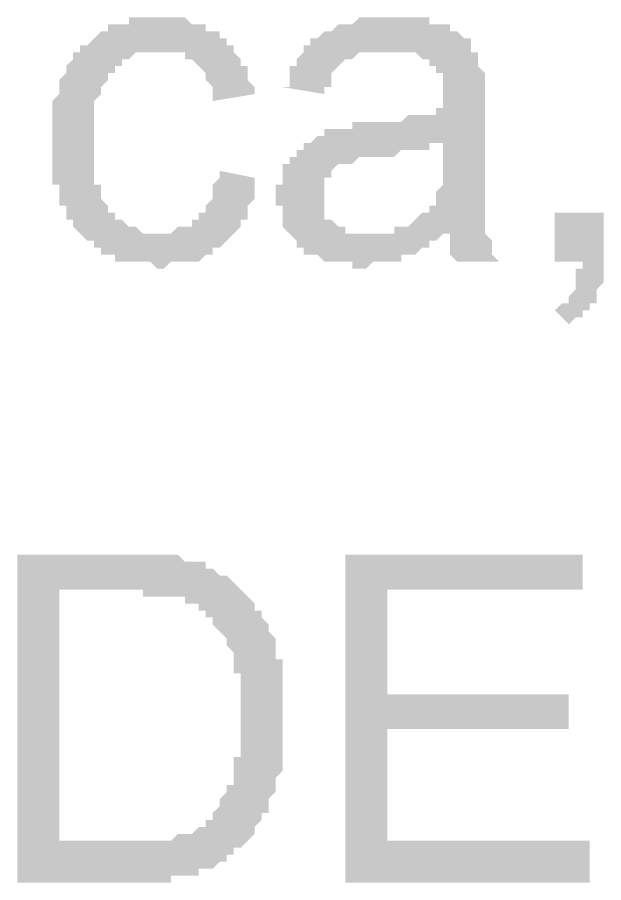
# Model space of a CAD drawing. Header units: millimetres. Extents: x 3949 to 6216, y -1987 to -943.
# Drawn here: x 4975.83 to 4979.93, y -1678.71 to -1672.66 of the extents above; entities that cross this region are included whole.
import ezdxf

# ---------------------------------------------------------------- set-up
doc = ezdxf.new("R2010")
doc.units = ezdxf.units.MM
doc.layers.add('PADRÃO DE ENTRADA', color=7, linetype='Continuous', lineweight=0)

msp = doc.modelspace()

# ---------------------------------------------------------------- hatches: boundary and pattern name
at = {"layer": 'PADRÃO DE ENTRADA', "transparency": 33554559}
for points in [[(4977.2412, -1673.7294), (4977.4853, -1673.7783), (4977.4853, -1673.8271), (4977.4853, -1673.8271), (4977.4853, -1673.8759), (4977.4853, -1673.9247), (4977.4853, -1673.9247), (4977.4365, -1673.9736), (4977.4365, -1674.0224), (4977.4365, -1674.0224), (4977.4365, -1674.0712), (4977.3877, -1674.0712), (4977.3877, -1674.12), (4977.3877, -1674.12), (4977.3389, -1674.1688), (4977.3389, -1674.1688), (4977.2901, -1674.2177), (4977.2901, -1674.2177), (4977.2901, -1674.2177), (4977.2412, -1674.2665), (4977.2412, -1674.2665), (4977.1924, -1674.2665), (4977.1924, -1674.3153), (4977.1436, -1674.3153), (4977.1436, -1674.3153), (4977.0948, -1674.3641), (4977.046, -1674.3641), (4977.046, -1674.3641), (4976.9971, -1674.3641), (4976.9971, -1674.3641), (4976.9483, -1674.3641), (4976.8995, -1674.3641), (4976.8995, -1674.3641), (4976.8507, -1674.4129), (4976.8019, -1674.4129), (4976.8019, -1674.4129), (4976.753, -1674.3641), (4976.7042, -1674.3641), (4976.7042, -1674.3641), (4976.6554, -1674.3641), (4976.6066, -1674.3641), (4976.6066, -1674.3641), (4976.5578, -1674.3641), (4976.5089, -1674.3641), (4976.5089, -1674.3153), (4976.4601, -1674.3153), (4976.4601, -1674.3153), (4976.4113, -1674.3153), (4976.4113, -1674.2665), (4976.3625, -1674.2665), (4976.3625, -1674.2177), (4976.3137, -1674.2177), (4976.3137, -1674.2177), (4976.2648, -1674.1688), (4976.2648, -1674.1688), (4976.2648, -1674.1688), (4976.216, -1674.12), (4976.216, -1674.12), (4976.216, -1674.0712), (4976.1672, -1674.0712), (4976.1672, -1674.0224), (4976.1672, -1674.0224), (4976.1672, -1673.9736), (4976.1184, -1673.9736), (4976.1184, -1673.9247), (4976.1184, -1673.8759), (4976.1184, -1673.8759), (4976.1184, -1673.8271), (4976.0695, -1673.8271), (4976.0695, -1673.7783), (4976.0695, -1673.7294), (4976.0695, -1673.7294), (4976.0695, -1673.6806), (4976.0695, -1673.6318), (4976.0695, -1673.583), (4976.0695, -1673.583), (4976.0695, -1673.5342), (4976.0695, -1673.4853), (4976.0695, -1673.4365), (4976.0695, -1673.4365), (4976.0695, -1673.3877), (4976.0695, -1673.3389), (4976.0695, -1673.3389), (4976.0695, -1673.2901), (4976.0695, -1673.2412), (4976.0695, -1673.2412), (4976.1184, -1673.1924), (4976.1184, -1673.1924), (4976.1184, -1673.1436), (4976.1184, -1673.0948), (4976.1184, -1673.0948), (4976.1672, -1673.046), (4976.1672, -1673.046), (4976.1672, -1673.046), (4976.1672, -1672.9971), (4976.216, -1672.9483), (4976.216, -1672.9483), (4976.216, -1672.8995), (4976.2648, -1672.8995), (4976.2648, -1672.8507), (4976.3137, -1672.8507), (4976.3137, -1672.8507), (4976.3625, -1672.8019), (4976.3625, -1672.8019), (4976.4113, -1672.753), (4976.4113, -1672.753), (4976.4113, -1672.753), (4976.4601, -1672.753), (4976.4601, -1672.7042), (4976.5089, -1672.7042), (4976.5578, -1672.7042), (4976.5578, -1672.7042), (4976.6066, -1672.7042), (4976.6066, -1672.6554), (4976.6554, -1672.6554), (4976.7042, -1672.6554), (4976.7042, -1672.6554), (4976.753, -1672.6554), (4976.8019, -1672.6554), (4976.8019, -1672.6554), (4976.8507, -1672.6554), (4976.8995, -1672.6554), (4976.8995, -1672.6554), (4976.9483, -1672.6554), (4976.9971, -1672.6554), (4976.9971, -1672.6554), (4977.046, -1672.7042), (4977.0948, -1672.7042), (4977.0948, -1672.7042), (4977.1436, -1672.7042), (4977.1436, -1672.753), (4977.1924, -1672.753), (4977.1924, -1672.753), (4977.2412, -1672.753), (4977.2412, -1672.8019), (4977.2901, -1672.8019), (4977.2901, -1672.8507), (4977.3389, -1672.8507), (4977.3389, -1672.8995), (4977.3389, -1672.8995), (4977.3877, -1672.9483), (4977.3877, -1672.9483), (4977.3877, -1672.9971), (4977.4365, -1672.9971), (4977.4365, -1673.046), (4977.4365, -1673.046), (4977.4365, -1673.0948), (4977.4853, -1673.1436), (4977.4853, -1673.1436), (4977.4853, -1673.1924), (4977.1924, -1673.2412), (4977.1924, -1673.1924), (4977.1924, -1673.1436), (4977.1924, -1673.1436), (4977.1436, -1673.0948), (4977.1436, -1673.046), (4977.1436, -1673.046), (4977.0948, -1672.9971), (4977.0948, -1672.9971), (4977.0948, -1672.9971), (4977.046, -1672.9483), (4977.046, -1672.9483), (4976.9971, -1672.9483), (4976.9971, -1672.8995), (4976.9483, -1672.8995), (4976.9483, -1672.8995), (4976.8995, -1672.8995), (4976.8507, -1672.8995), (4976.8507, -1672.8995), (4976.8507, -1672.8995), (4976.8019, -1672.8995), (4976.753, -1672.8995), (4976.753, -1672.8995), (4976.7042, -1672.8995), (4976.6554, -1672.8995), (4976.6554, -1672.8995), (4976.6066, -1672.9483), (4976.6066, -1672.9483), (4976.5578, -1672.9483), (4976.5578, -1672.9971), (4976.5089, -1672.9971), (4976.5089, -1673.046), (4976.4601, -1673.046), (4976.4601, -1673.046), (4976.4601, -1673.0948), (4976.4601, -1673.0948), (4976.4113, -1673.1436), (4976.4113, -1673.1436), (4976.4113, -1673.1924), (4976.4113, -1673.1924), (4976.3625, -1673.2412), (4976.3625, -1673.2412), (4976.3625, -1673.2901), (4976.3625, -1673.3389), (4976.3625, -1673.3389), (4976.3625, -1673.3877), (4976.3625, -1673.4365), (4976.3625, -1673.4853), (4976.3625, -1673.5342), (4976.3625, -1673.5342), (4976.3625, -1673.583), (4976.3625, -1673.583), (4976.3625, -1673.6318), (4976.3625, -1673.6806), (4976.3625, -1673.7294), (4976.3625, -1673.7294), (4976.3625, -1673.7783), (4976.3625, -1673.8271), (4976.4113, -1673.8271), (4976.4113, -1673.8759), (4976.4113, -1673.8759), (4976.4113, -1673.9247), (4976.4113, -1673.9247), (4976.4601, -1673.9736), (4976.4601, -1673.9736), (4976.4601, -1674.0224), (4976.4601, -1674.0224), (4976.5089, -1674.0224), (4976.5089, -1674.0712), (4976.5578, -1674.0712), (4976.5578, -1674.0712), (4976.6066, -1674.12), (4976.6066, -1674.12), (4976.6554, -1674.12), (4976.6554, -1674.12), (4976.7042, -1674.1688), (4976.753, -1674.1688), (4976.753, -1674.1688), (4976.8019, -1674.1688), (4976.8019, -1674.1688), (4976.8507, -1674.1688), (4976.8995, -1674.1688), (4976.8995, -1674.1688), (4976.9483, -1674.12), (4976.9483, -1674.12), (4976.9971, -1674.12), (4977.046, -1674.12), (4977.046, -1674.0712), (4977.0948, -1674.0712), (4977.0948, -1674.0712), (4977.0948, -1674.0224), (4977.1436, -1674.0224), (4977.1436, -1673.9736), (4977.1436, -1673.9736), (4977.1924, -1673.9247), (4977.1924, -1673.9247), (4977.1924, -1673.8759), (4977.1924, -1673.8759), (4977.1924, -1673.8271), (4977.2412, -1673.7783), (4977.2412, -1673.7294), (4977.2412, -1673.7294)], [(4979.5846, -1674.3641), (4979.5846, -1674.0224), (4979.9264, -1674.0224), (4979.9264, -1674.3641), (4979.9264, -1674.4129), (4979.9264, -1674.4129), (4979.9264, -1674.4618), (4979.9264, -1674.5106), (4979.9264, -1674.5106), (4979.8775, -1674.5594), (4979.8775, -1674.5594), (4979.8775, -1674.6082), (4979.8775, -1674.6082), (4979.8775, -1674.657), (4979.8287, -1674.657), (4979.8287, -1674.7059), (4979.7799, -1674.7059), (4979.7799, -1674.7547), (4979.7799, -1674.7547), (4979.7311, -1674.7547), (4979.6823, -1674.8035), (4979.6823, -1674.8035), (4979.6823, -1674.8035), (4979.5846, -1674.7059), (4979.6334, -1674.657), (4979.6334, -1674.657), (4979.6823, -1674.657), (4979.6823, -1674.6082), (4979.6823, -1674.6082), (4979.7311, -1674.5594), (4979.7311, -1674.5594), (4979.7311, -1674.5106), (4979.7311, -1674.5106), (4979.7311, -1674.4618), (4979.7311, -1674.4129), (4979.7799, -1674.4129), (4979.7799, -1674.3641), (4979.7799, -1674.3641)], [(4978.12, -1678.7091), (4978.12, -1676.4146), (4979.7799, -1676.4146), (4979.7799, -1676.6587), (4978.4129, -1676.6587), (4978.4129, -1677.391), (4979.6823, -1677.391), (4979.6823, -1677.6351), (4978.4129, -1677.6351), (4978.4129, -1678.4162), (4979.8287, -1678.4162), (4979.8287, -1678.7091)]]:
    msp.add_hatch(color=7, dxfattribs=at).paths.add_polyline_path(points)
h = msp.add_hatch(color=7, dxfattribs=at)
h.paths.add_polyline_path([(4978.8523, -1674.1688), (4978.8035, -1674.1688), (4978.7547, -1674.2177), (4978.7547, -1674.2177), (4978.7059, -1674.2177), (4978.7059, -1674.2665), (4978.657, -1674.2665), (4978.657, -1674.2665), (4978.6082, -1674.3153), (4978.6082, -1674.3153), (4978.5594, -1674.3153), (4978.5106, -1674.3153), (4978.5106, -1674.3153), (4978.5106, -1674.3641), (4978.4618, -1674.3641), (4978.4618, -1674.3641), (4978.4129, -1674.3641), (4978.3641, -1674.3641), (4978.3641, -1674.3641), (4978.3153, -1674.3641), (4978.2665, -1674.4129), (4978.2665, -1674.4129), (4978.2177, -1674.4129), (4978.1688, -1674.4129), (4978.1688, -1674.3641), (4978.12, -1674.3641), (4978.0712, -1674.3641), (4978.0224, -1674.3641), (4978.0224, -1674.3641), (4977.9735, -1674.3641), (4977.9735, -1674.3641), (4977.9247, -1674.3153), (4977.8759, -1674.3153), (4977.8759, -1674.3153), (4977.8271, -1674.3153), (4977.8271, -1674.2665), (4977.8271, -1674.2665), (4977.7783, -1674.2665), (4977.7783, -1674.2177), (4977.7783, -1674.2177), (4977.7294, -1674.1688), (4977.7294, -1674.1688), (4977.6806, -1674.12), (4977.6806, -1674.12), (4977.6806, -1674.0712), (4977.6806, -1674.0712), (4977.6806, -1674.0224), (4977.6806, -1673.9736), (4977.6318, -1673.9736), (4977.6318, -1673.9247), (4977.6318, -1673.9247), (4977.6318, -1673.8759), (4977.6318, -1673.8271), (4977.6806, -1673.8271), (4977.6806, -1673.7783), (4977.6806, -1673.7783), (4977.6806, -1673.7294), (4977.6806, -1673.6806), (4977.7294, -1673.6806), (4977.7294, -1673.6806), (4977.7294, -1673.6318), (4977.7783, -1673.6318), (4977.7783, -1673.583), (4977.8271, -1673.583), (4977.8271, -1673.5342), (4977.8759, -1673.5342), (4977.8759, -1673.5342), (4977.9247, -1673.4853), (4977.9247, -1673.4853), (4977.9735, -1673.4853), (4977.9735, -1673.4365), (4978.0224, -1673.4365), (4978.0712, -1673.4365), (4978.0712, -1673.4365), (4978.12, -1673.4365), (4978.12, -1673.4365), (4978.1688, -1673.4365), (4978.1688, -1673.3877), (4978.2177, -1673.3877), (4978.2665, -1673.3877), (4978.3153, -1673.3877), (4978.3641, -1673.3877), (4978.3641, -1673.3877), (4978.4129, -1673.3877), (4978.4618, -1673.3877), (4978.5106, -1673.3877), (4978.5106, -1673.3877), (4978.5594, -1673.3389), (4978.6082, -1673.3389), (4978.6082, -1673.3389), (4978.657, -1673.3389), (4978.7059, -1673.3389), (4978.7059, -1673.3389), (4978.7547, -1673.3389), (4978.7547, -1673.2901), (4978.8035, -1673.2901), (4978.8035, -1673.2901), (4978.8035, -1673.2412), (4978.8035, -1673.2412), (4978.8035, -1673.2412), (4978.8035, -1673.1924), (4978.8035, -1673.1436), (4978.8035, -1673.0948), (4978.8035, -1673.0948), (4978.8035, -1673.046), (4978.7547, -1673.046), (4978.7547, -1672.9971), (4978.7547, -1672.9971), (4978.7059, -1672.9971), (4978.7059, -1672.9483), (4978.7059, -1672.9483), (4978.657, -1672.9483), (4978.657, -1672.9483), (4978.6082, -1672.8995), (4978.5594, -1672.8995), (4978.5594, -1672.8995), (4978.5106, -1672.8995), (4978.4618, -1672.8995), (4978.4618, -1672.8995), (4978.4129, -1672.8995), (4978.3641, -1672.8995), (4978.3153, -1672.8995), (4978.3153, -1672.8995), (4978.2665, -1672.8995), (4978.2177, -1672.8995), (4978.2177, -1672.8995), (4978.1688, -1672.9483), (4978.1688, -1672.9483), (4978.12, -1672.9483), (4978.12, -1672.9483), (4978.0712, -1672.9971), (4978.0712, -1672.9971), (4978.0712, -1672.9971), (4978.0224, -1673.046), (4978.0224, -1673.046), (4978.0224, -1673.0948), (4978.0224, -1673.1436), (4977.9735, -1673.1436), (4977.9735, -1673.1924), (4977.9735, -1673.1924), (4977.6806, -1673.1436), (4977.7294, -1673.1436), (4977.7294, -1673.0948), (4977.7294, -1673.046), (4977.7294, -1673.046), (4977.7294, -1672.9971), (4977.7783, -1672.9971), (4977.7783, -1672.9483), (4977.7783, -1672.9483), (4977.8271, -1672.8995), (4977.8271, -1672.8995), (4977.8271, -1672.8507), (4977.8759, -1672.8507), (4977.8759, -1672.8019), (4977.9247, -1672.8019), (4977.9247, -1672.8019), (4977.9735, -1672.753), (4977.9735, -1672.753), (4978.0224, -1672.753), (4978.0712, -1672.7042), (4978.0712, -1672.7042), (4978.12, -1672.7042), (4978.12, -1672.7042), (4978.1688, -1672.7042), (4978.1688, -1672.7042), (4978.2177, -1672.6554), (4978.2665, -1672.6554), (4978.2665, -1672.6554), (4978.3153, -1672.6554), (4978.3641, -1672.6554), (4978.3641, -1672.6554), (4978.4129, -1672.6554), (4978.4618, -1672.6554), (4978.5106, -1672.6554), (4978.5106, -1672.6554), (4978.5594, -1672.6554), (4978.6082, -1672.6554), (4978.6082, -1672.6554), (4978.657, -1672.6554), (4978.7059, -1672.6554), (4978.7059, -1672.7042), (4978.7547, -1672.7042), (4978.7547, -1672.7042), (4978.8035, -1672.7042), (4978.8523, -1672.7042), (4978.8523, -1672.753), (4978.9011, -1672.753), (4978.9011, -1672.753), (4978.95, -1672.8019), (4978.95, -1672.8019), (4978.9988, -1672.8019), (4978.9988, -1672.8507), (4978.9988, -1672.8507), (4978.9988, -1672.8995), (4979.0476, -1672.8995), (4979.0476, -1672.9483), (4979.0476, -1672.9483), (4979.0476, -1672.9971), (4979.0964, -1673.046), (4979.0964, -1673.046), (4979.0964, -1673.046), (4979.0964, -1673.0948), (4979.0964, -1673.1436), (4979.0964, -1673.1436), (4979.0964, -1673.1924), (4979.0964, -1673.2412), (4979.0964, -1673.2901), (4979.0964, -1673.2901), (4979.0964, -1673.6806), (4979.0964, -1673.7294), (4979.0964, -1673.7783), (4979.0964, -1673.7783), (4979.0964, -1673.8271), (4979.0964, -1673.8759), (4979.0964, -1673.9247), (4979.0964, -1673.9736), (4979.0964, -1673.9736), (4979.0964, -1674.0224), (4979.0964, -1674.0224), (4979.0964, -1674.0712), (4979.0964, -1674.0712), (4979.0964, -1674.12), (4979.0964, -1674.12), (4979.0964, -1674.1688), (4979.0964, -1674.1688), (4979.0964, -1674.1688), (4979.1452, -1674.2177), (4979.1452, -1674.2665), (4979.1452, -1674.2665), (4979.1452, -1674.3153), (4979.1452, -1674.3153), (4979.1941, -1674.3641), (4978.9011, -1674.3641), (4978.8523, -1674.3153), (4978.8523, -1674.3153), (4978.8523, -1674.2665), (4978.8523, -1674.2177), (4978.8523, -1674.2177), (4978.8523, -1674.1688), (4978.8523, -1674.1688)], flags=0)
h.paths.add_polyline_path([(4978.8035, -1673.5342), (4978.8035, -1673.5342), (4978.7547, -1673.5342), (4978.7547, -1673.5342), (4978.7059, -1673.5342), (4978.7059, -1673.583), (4978.657, -1673.583), (4978.6082, -1673.583), (4978.6082, -1673.583), (4978.5594, -1673.583), (4978.5106, -1673.583), (4978.5106, -1673.583), (4978.4618, -1673.6318), (4978.4129, -1673.6318), (4978.3641, -1673.6318), (4978.3641, -1673.6318), (4978.3153, -1673.6318), (4978.2665, -1673.6318), (4978.2177, -1673.6318), (4978.2177, -1673.6318), (4978.1688, -1673.6806), (4978.12, -1673.6806), (4978.12, -1673.6806), (4978.12, -1673.6806), (4978.0712, -1673.6806), (4978.0224, -1673.7294), (4978.0224, -1673.7294), (4978.0224, -1673.7783), (4977.9735, -1673.7783), (4977.9735, -1673.7783), (4977.9735, -1673.8271), (4977.9735, -1673.8759), (4977.9735, -1673.8759), (4977.9735, -1673.9247), (4977.9735, -1673.9247), (4977.9735, -1673.9736), (4977.9735, -1674.0224), (4977.9735, -1674.0224), (4977.9735, -1674.0712), (4978.0224, -1674.0712), (4978.0224, -1674.0712), (4978.0712, -1674.12), (4978.0712, -1674.12), (4978.12, -1674.12), (4978.12, -1674.1688), (4978.1688, -1674.1688), (4978.2177, -1674.1688), (4978.2177, -1674.1688), (4978.2665, -1674.1688), (4978.2665, -1674.1688), (4978.3153, -1674.1688), (4978.3641, -1674.1688), (4978.3641, -1674.1688), (4978.4129, -1674.1688), (4978.4618, -1674.1688), (4978.4618, -1674.12), (4978.5106, -1674.12), (4978.5106, -1674.12), (4978.5594, -1674.12), (4978.5594, -1674.12), (4978.6082, -1674.0712), (4978.6082, -1674.0712), (4978.657, -1674.0224), (4978.657, -1674.0224), (4978.7059, -1674.0224), (4978.7059, -1673.9736), (4978.7547, -1673.9736), (4978.7547, -1673.9247), (4978.7547, -1673.9247), (4978.7547, -1673.8759), (4978.7547, -1673.8759), (4978.8035, -1673.8271), (4978.8035, -1673.7783), (4978.8035, -1673.7783), (4978.8035, -1673.7294), (4978.8035, -1673.6806), (4978.8035, -1673.6806), (4978.8035, -1673.6318), (4978.8035, -1673.6318)], flags=0)
h = msp.add_hatch(color=7, dxfattribs=at)
h.paths.add_polyline_path([(4975.8254, -1678.7091), (4975.8254, -1676.4146), (4976.6066, -1676.4146), (4976.6554, -1676.4146), (4976.6554, -1676.4146), (4976.7042, -1676.4146), (4976.753, -1676.4146), (4976.8019, -1676.4146), (4976.8019, -1676.4146), (4976.8507, -1676.4146), (4976.8995, -1676.4146), (4976.8995, -1676.4146), (4976.9483, -1676.4146), (4976.9483, -1676.4146), (4976.9971, -1676.4634), (4976.9971, -1676.4634), (4977.046, -1676.4634), (4977.046, -1676.4634), (4977.0948, -1676.4634), (4977.1436, -1676.4634), (4977.1436, -1676.5122), (4977.1924, -1676.5122), (4977.1924, -1676.5122), (4977.2412, -1676.561), (4977.2901, -1676.561), (4977.2901, -1676.561), (4977.3389, -1676.6099), (4977.3389, -1676.6099), (4977.3389, -1676.6099), (4977.3877, -1676.6587), (4977.3877, -1676.6587), (4977.4365, -1676.7075), (4977.4365, -1676.7075), (4977.4853, -1676.7563), (4977.4853, -1676.7563), (4977.4853, -1676.8051), (4977.5342, -1676.8051), (4977.5342, -1676.854), (4977.5342, -1676.854), (4977.583, -1676.9028), (4977.583, -1676.9516), (4977.583, -1676.9516), (4977.6318, -1677.0004), (4977.6318, -1677.0004), (4977.6318, -1677.0492), (4977.6318, -1677.0492), (4977.6318, -1677.0981), (4977.6318, -1677.0981), (4977.6318, -1677.1469), (4977.6806, -1677.1469), (4977.6806, -1677.1957), (4977.6806, -1677.2445), (4977.6806, -1677.2445), (4977.6806, -1677.2933), (4977.6806, -1677.3422), (4977.6806, -1677.3422), (4977.6806, -1677.391), (4977.6806, -1677.4398), (4977.6806, -1677.4398), (4977.6806, -1677.4886), (4977.6806, -1677.5374), (4977.6806, -1677.5374), (4977.6806, -1677.5863), (4977.6806, -1677.6351), (4977.6806, -1677.6351), (4977.6806, -1677.6839), (4977.6806, -1677.7327), (4977.6806, -1677.7327), (4977.6806, -1677.7815), (4977.6806, -1677.8304), (4977.6806, -1677.8304), (4977.6806, -1677.8792), (4977.6806, -1677.8792), (4977.6806, -1677.928), (4977.6318, -1677.9768), (4977.6318, -1677.9768), (4977.6318, -1678.0257), (4977.6318, -1678.0257), (4977.6318, -1678.0745), (4977.583, -1678.1233), (4977.583, -1678.1233), (4977.583, -1678.1721), (4977.583, -1678.2209), (4977.5342, -1678.2209), (4977.5342, -1678.2698), (4977.5342, -1678.2698), (4977.4853, -1678.3186), (4977.4853, -1678.3186), (4977.4853, -1678.3186), (4977.4853, -1678.3674), (4977.4365, -1678.4162), (4977.4365, -1678.4162), (4977.3877, -1678.465), (4977.3877, -1678.465), (4977.3389, -1678.465), (4977.3389, -1678.5139), (4977.2901, -1678.5139), (4977.2901, -1678.5627), (4977.2901, -1678.5627), (4977.2412, -1678.5627), (4977.2412, -1678.5627), (4977.1924, -1678.6115), (4977.1924, -1678.6115), (4977.1436, -1678.6115), (4977.0948, -1678.6115), (4977.0948, -1678.6603), (4977.046, -1678.6603), (4976.9971, -1678.6603), (4976.9971, -1678.6603), (4976.9971, -1678.6603), (4976.9483, -1678.6603), (4976.8995, -1678.6603), (4976.8995, -1678.7091), (4976.8507, -1678.7091), (4976.8019, -1678.7091), (4976.8019, -1678.7091), (4976.753, -1678.7091), (4976.7042, -1678.7091), (4976.7042, -1678.7091), (4976.6554, -1678.7091), (4976.6554, -1678.7091)], flags=0)
h.paths.add_polyline_path([(4976.1184, -1678.4162), (4976.6066, -1678.4162), (4976.6554, -1678.4162), (4976.6554, -1678.4162), (4976.7042, -1678.4162), (4976.753, -1678.4162), (4976.8019, -1678.4162), (4976.8019, -1678.4162), (4976.8507, -1678.4162), (4976.8507, -1678.4162), (4976.8995, -1678.4162), (4976.8995, -1678.4162), (4976.9483, -1678.3674), (4976.9483, -1678.3674), (4976.9971, -1678.3674), (4976.9971, -1678.3674), (4977.046, -1678.3674), (4977.0948, -1678.3186), (4977.0948, -1678.3186), (4977.1436, -1678.3186), (4977.1436, -1678.2698), (4977.1436, -1678.2698), (4977.1924, -1678.2698), (4977.1924, -1678.2209), (4977.1924, -1678.2209), (4977.2412, -1678.1721), (4977.2412, -1678.1721), (4977.2412, -1678.1233), (4977.2901, -1678.0745), (4977.2901, -1678.0745), (4977.2901, -1678.0257), (4977.3389, -1678.0257), (4977.3389, -1677.9768), (4977.3389, -1677.9768), (4977.3389, -1677.928), (4977.3389, -1677.8792), (4977.3389, -1677.8792), (4977.3389, -1677.8304), (4977.3877, -1677.8304), (4977.3877, -1677.7815), (4977.3877, -1677.7327), (4977.3877, -1677.7327), (4977.3877, -1677.6839), (4977.3877, -1677.6351), (4977.3877, -1677.6351), (4977.3877, -1677.5863), (4977.3877, -1677.5374), (4977.3877, -1677.4886), (4977.3877, -1677.4398), (4977.3877, -1677.4398), (4977.3877, -1677.391), (4977.3877, -1677.3422), (4977.3877, -1677.3422), (4977.3877, -1677.2933), (4977.3877, -1677.2445), (4977.3389, -1677.2445), (4977.3389, -1677.1957), (4977.3389, -1677.1469), (4977.3389, -1677.1469), (4977.3389, -1677.0981), (4977.3389, -1677.0981), (4977.2901, -1677.0492), (4977.2901, -1677.0492), (4977.2901, -1677.0004), (4977.2901, -1677.0004), (4977.2901, -1677.0004), (4977.2412, -1676.9516), (4977.2412, -1676.9516), (4977.1924, -1676.9028), (4977.1924, -1676.854), (4977.1436, -1676.854), (4977.1436, -1676.854), (4977.1436, -1676.8051), (4977.0948, -1676.8051), (4977.0948, -1676.7563), (4977.046, -1676.7563), (4976.9971, -1676.7563), (4976.9971, -1676.7563), (4976.9971, -1676.7075), (4976.9483, -1676.7075), (4976.9483, -1676.7075), (4976.8995, -1676.7075), (4976.8995, -1676.7075), (4976.8507, -1676.7075), (4976.8507, -1676.7075), (4976.8019, -1676.7075), (4976.753, -1676.7075), (4976.7042, -1676.7075), (4976.7042, -1676.6587), (4976.6554, -1676.6587), (4976.6066, -1676.6587), (4976.6066, -1676.6587), (4976.1184, -1676.6587)], flags=0)

doc.saveas('drawing.dxf')
